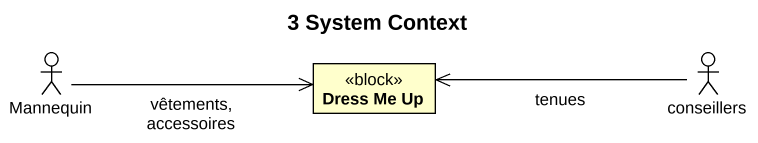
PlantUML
@startuml
title 3 System Context
allowmixing
hide circle
hide empty members
actor Mannequin
class "Dress Me Up" as Dress_Me_Up <<block>>
actor conseillers
Mannequin -right-> Dress_Me_Up : vêtements, accessoires
conseillers -left-> Dress_Me_Up : tenues
@enduml
